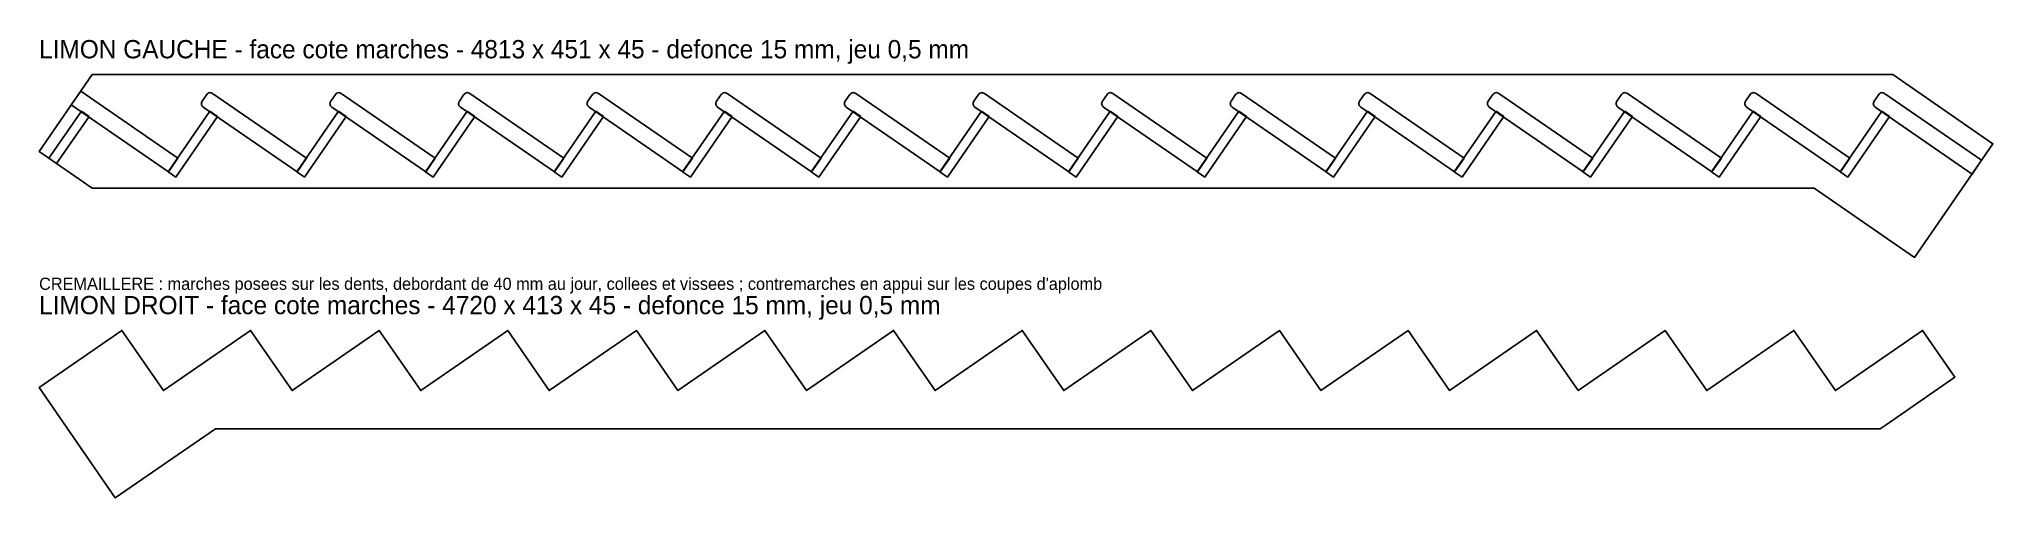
# Model space of a CAD drawing. Header units: millimetres. Extents: x 0 to 4813, y 0 to 1130.
import ezdxf

# ---------------------------------------------------------------- set-up
doc = ezdxf.new("R2010")
doc.units = ezdxf.units.MM
for name, color, linetype in [('DECOUPE', 7, 'CONTINUOUS'), ('DEFONCE', 1, 'CONTINUOUS'), ('TEXTE', 3, 'CONTINUOUS')]:
    doc.layers.add(name, color=color, linetype=linetype)

msp = doc.modelspace()

# ---------------------------------------------------------------- linework, layer by layer
at = {"layer": 'DECOUPE'}
for points in [[(130.676, 1042.706), (447.491, 1042.706), (764.306, 1042.706), (1081.121, 1042.706), (1397.937, 1042.706), (1714.752, 1042.706), (2031.567, 1042.706), (2348.383, 1042.706), (2665.198, 1042.706), (2982.013, 1042.706), (3298.829, 1042.706), (3615.644, 1042.706), (3932.459, 1042.706), (4249.274, 1042.706), (4566.09, 1042.706), (4812.966, 872.26), (4619.794, 592.467), (4372.917, 762.913), (4056.102, 762.913), (3739.287, 762.913), (3422.471, 762.913), (3105.656, 762.913), (2788.841, 762.913), (2472.025, 762.913), (2155.21, 762.913), (1838.395, 762.913), (1521.58, 762.913), (1204.764, 762.913), (887.949, 762.913), (571.134, 762.913), (254.318, 762.913), (131.112, 762.913), (0, 853.434)], [(4719.041, 297.257), (4639.499, 412.467), (4424.951, 264.341), (4322.684, 412.467), (4108.136, 264.341), (4005.868, 412.467), (3791.321, 264.341), (3689.053, 412.467), (3474.506, 264.341), (3372.238, 412.467), (3157.69, 264.341), (3055.422, 412.467), (2840.875, 264.341), (2738.607, 412.467), (2524.06, 264.341), (2421.792, 412.467), (2207.244, 264.341), (2104.976, 412.467), (1890.429, 264.341), (1788.161, 412.467), (1573.614, 264.341), (1471.346, 412.467), (1256.798, 264.341), (1154.531, 412.467), (939.983, 264.341), (837.715, 412.467), (623.168, 264.341), (520.9, 412.467), (306.352, 264.341), (204.085, 412.467), (0, 271.564), (187.491, 0), (434.368, 170.446), (751.183, 170.446), (1067.998, 170.446), (1384.813, 170.446), (1701.629, 170.446), (2018.444, 170.446), (2335.259, 170.446), (2652.075, 170.446), (2968.89, 170.446), (3285.705, 170.446), (3602.521, 170.446), (3919.336, 170.446), (4236.151, 170.446), (4535.366, 170.446), (4547.285, 178.676)]]:
    msp.add_lwpolyline(points, close=True, dxfattribs=at)
at = {"layer": 'DEFONCE'}
for points in [[(79.258, 968.232), (318.904, 802.777), (342.199, 836.517), (102.552, 1001.972)], [(24.276, 836.674), (43.203, 823.606), (123.029, 939.227), (104.102, 952.294)], [(318.081, 803.345), (337.008, 790.278), (439.844, 939.227), (420.917, 952.294)], [(634.897, 803.345), (653.824, 790.278), (756.66, 939.227), (737.733, 952.294)], [(951.712, 803.345), (970.639, 790.278), (1073.475, 939.227), (1054.548, 952.294)], [(1268.527, 803.345), (1287.454, 790.278), (1390.29, 939.227), (1371.363, 952.294)], [(1585.342, 803.345), (1604.27, 790.278), (1707.106, 939.227), (1688.178, 952.294)], [(1902.158, 803.345), (1921.085, 790.278), (2023.921, 939.227), (2004.994, 952.294)], [(2218.973, 803.345), (2237.9, 790.278), (2340.736, 939.227), (2321.809, 952.294)], [(2535.788, 803.345), (2554.716, 790.278), (2657.552, 939.227), (2638.624, 952.294)], [(2852.604, 803.345), (2871.531, 790.278), (2974.367, 939.227), (2955.44, 952.294)], [(3169.419, 803.345), (3188.346, 790.278), (3291.182, 939.227), (3272.255, 952.294)], [(3486.234, 803.345), (3505.162, 790.278), (3607.997, 939.227), (3589.07, 952.294)], [(3803.05, 803.345), (3821.977, 790.278), (3924.813, 939.227), (3905.886, 952.294)], [(4119.865, 803.345), (4138.792, 790.278), (4241.628, 939.227), (4222.701, 952.294)], [(4436.68, 803.345), (4455.607, 790.278), (4558.443, 939.227), (4539.516, 952.294)]]:
    msp.add_lwpolyline(points, close=True, dxfattribs=at)
for points in [[(635.719, 802.777), (659.014, 836.517), (427.596, 996.29, 0.414214), (412.99, 993.615), (401.627, 977.157, 0.414214), (404.302, 962.55)], [(952.535, 802.777), (975.829, 836.517), (744.412, 996.29, 0.414214), (729.805, 993.615), (718.442, 977.157, 0.414214), (721.117, 962.55)], [(1269.35, 802.777), (1292.644, 836.517), (1061.227, 996.29, 0.414214), (1046.621, 993.615), (1035.258, 977.157, 0.414214), (1037.933, 962.55)], [(1586.165, 802.777), (1609.46, 836.517), (1378.042, 996.29, 0.414214), (1363.436, 993.615), (1352.073, 977.157, 0.414214), (1354.748, 962.55)], [(1902.981, 802.777), (1926.275, 836.517), (1694.858, 996.29, 0.414214), (1680.251, 993.615), (1668.888, 977.157, 0.414214), (1671.563, 962.55)], [(2219.796, 802.777), (2243.09, 836.517), (2011.673, 996.29, 0.414214), (1997.067, 993.615), (1985.704, 977.157, 0.414214), (1988.379, 962.55)], [(2536.611, 802.777), (2559.906, 836.517), (2328.488, 996.29, 0.414214), (2313.882, 993.615), (2302.519, 977.157, 0.414214), (2305.194, 962.55)], [(2853.427, 802.777), (2876.721, 836.517), (2645.304, 996.29, 0.414214), (2630.697, 993.615), (2619.334, 977.157, 0.414214), (2622.009, 962.55)], [(3170.242, 802.777), (3193.536, 836.517), (2962.119, 996.29, 0.414214), (2947.513, 993.615), (2936.149, 977.157, 0.414214), (2938.825, 962.55)], [(3487.057, 802.777), (3510.352, 836.517), (3278.934, 996.29, 0.414214), (3264.328, 993.615), (3252.965, 977.157, 0.414214), (3255.64, 962.55)], [(3803.873, 802.777), (3827.167, 836.517), (3595.749, 996.29, 0.414214), (3581.143, 993.615), (3569.78, 977.157, 0.414214), (3572.455, 962.55)], [(4120.688, 802.777), (4143.982, 836.517), (3912.565, 996.29, 0.414214), (3897.958, 993.615), (3886.595, 977.157, 0.414214), (3889.27, 962.55)], [(4437.503, 802.777), (4460.797, 836.517), (4229.38, 996.29, 0.414214), (4214.774, 993.615), (4203.411, 977.157, 0.414214), (4206.086, 962.55)], [(4761.548, 797.786), (4784.843, 831.525), (4546.195, 996.29, 0.414214), (4531.589, 993.615), (4520.226, 977.157, 0.414214), (4522.901, 962.55)]]:
    msp.add_lwpolyline(points, format="xyb", close=True, dxfattribs=at)

# ---------------------------------------------------------------- texts
at = {"layer": 'TEXTE'}
for s, height, p in [('LIMON GAUCHE - face cote marches - 4813 x 451 x 45 - defonce 15 mm, jeu 0,5 mm', 45, (0, 1082.706)), ("CREMAILLERE : marches posees sur les dents, debordant de 40 mm au jour, collees et vissees ; contremarches en appui sur les coupes d'aplomb", 30, (0, 512.467)), ('LIMON DROIT - face cote marches - 4720 x 413 x 45 - defonce 15 mm, jeu 0,5 mm', 45, (0, 452.467))]:
    msp.add_text(s, height=height, dxfattribs=at).set_placement(p)

doc.saveas('drawing.dxf')
